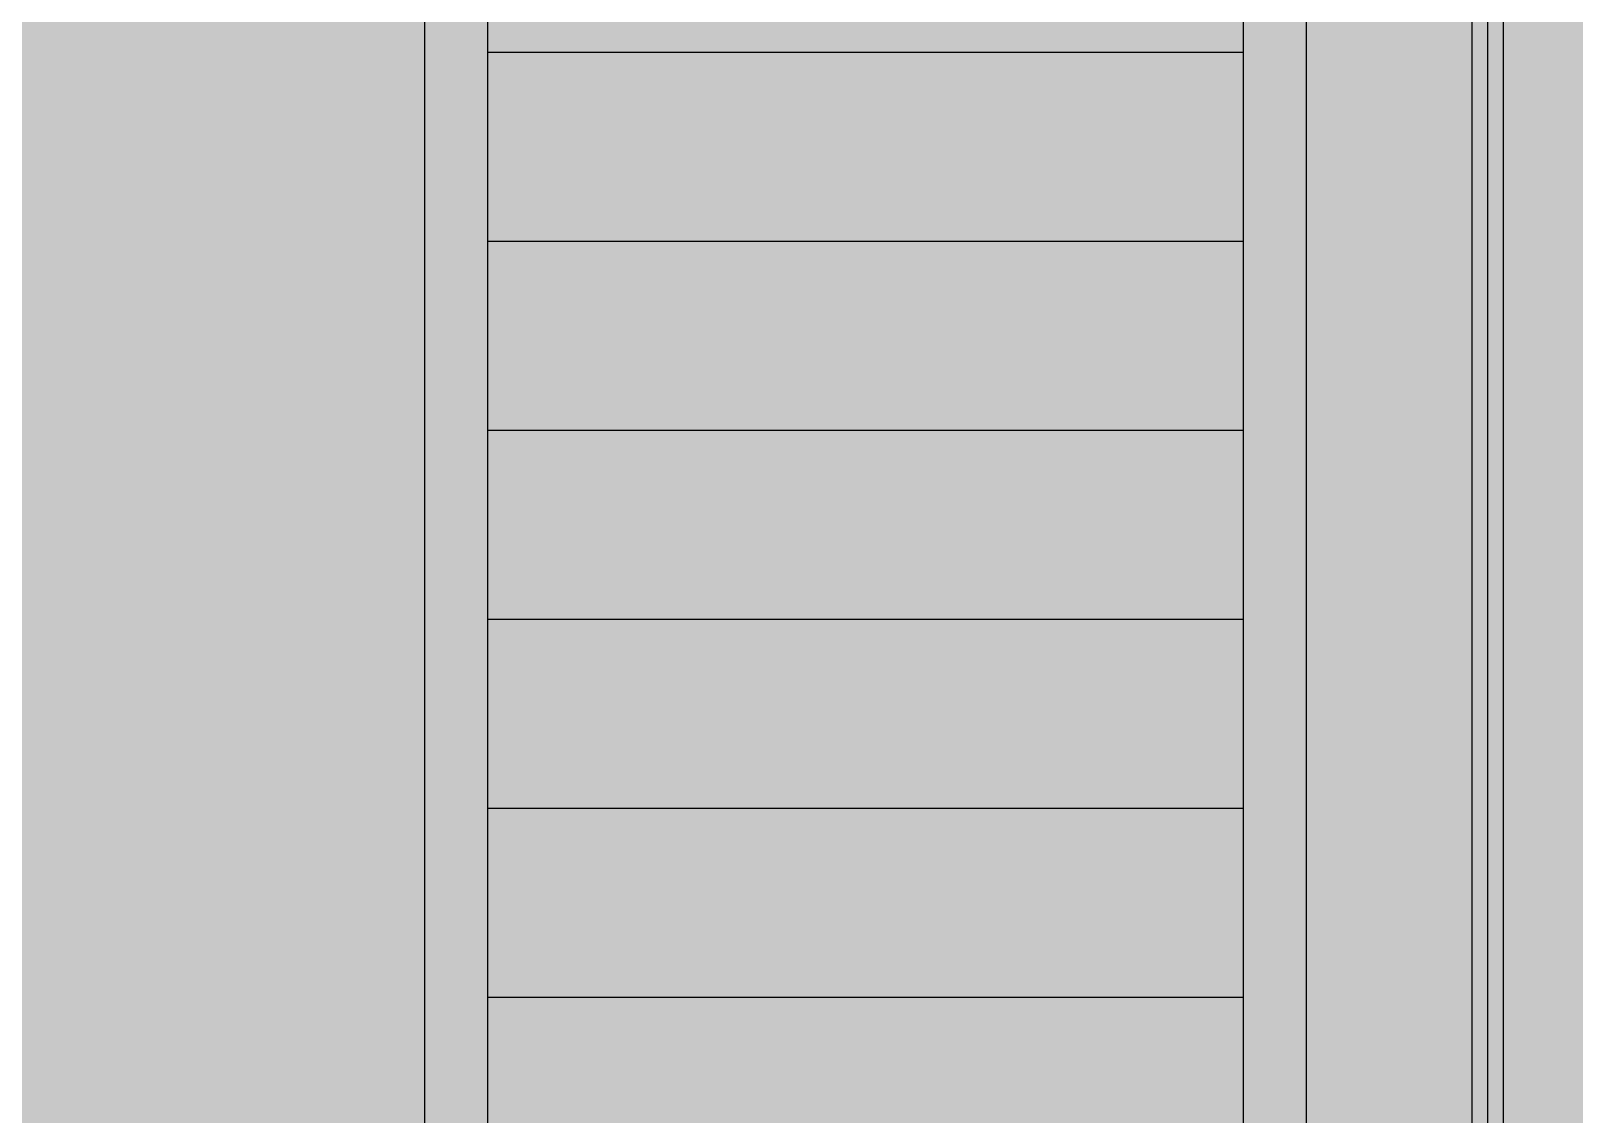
# Model space of a CAD drawing. Header units: millimetres. Extents: x -27408 to 60590, y 623 to 42257.
# Drawn here: x 59524.8 to 59620.7, y 17583 to 17650.3 of the extents above; entities that cross this region are included whole.
import ezdxf

# ---------------------------------------------------------------- set-up
doc = ezdxf.new("R2010")
doc.units = ezdxf.units.MM
doc.header["$LTSCALE"] = 100
doc.header["$MEASUREMENT"] = 0
doc.layers.get('0').update_dxf_attribs({"linetype": 'CONTINUOUS'})
for name, color, linetype in [('254', 254, 'CONTINUOUS'), ('ELE9', 9, 'CONTINUOUS'), ('Slope', 252, 'CONTINUOUS'), ('STAIR', 4, 'CONTINUOUS'), ('STEEL', 5, 'CONTINUOUS')]:
    doc.layers.add(name, color=color, linetype=linetype)

# ---------------------------------------------------------------- blocks, each defined once
blk = doc.blocks.new('A$C2EBE1E08')
at = {"layer": 'Slope', "ltscale": 0.2}
for p, q in [((200, 7200), (2600, 7200)), ((200, 6600), (2600, 6600)), ((200, 6000), (2600, 6000)), ((200, 5400), (2600, 5400)), ((200, 4800), (2600, 4800)), ((200, 4200), (2600, 4200))]:
    blk.add_line(p, q, dxfattribs=at)
at = {"layer": 'STAIR', "ltscale": 0.2}
blk.add_line((2600, 0), (2600, 9000), dxfattribs=at)
for points in [[(0, 9000), (0, 0), (2800, 0), (2800, 9000)], [(200, 9000), (200, 0)]]:
    blk.add_lwpolyline(points, dxfattribs=at)
blk = doc.blocks.new('dklfmgkdjgkglhffgh')
at = {"layer": 'STAIR', "ltscale": 5}
blk.add_lwpolyline([(36560432.6, 40471.3), (36560432.6, 48046.3)], dxfattribs=at)
at = {"layer": 'STEEL', "ltscale": 5}
for points in [[(36560332.6, 40471.3), (36560332.6, 48046.3)], [(36560382.6, 40471.3), (36560382.6, 48046.3)]]:
    blk.add_lwpolyline(points, dxfattribs=at)
blk = doc.blocks.new('B2FF')
at = {"layer": 'ELE9', "color": 253, "rotation": 180}
blk.add_blockref('dklfmgkdjgkglhffgh', (73893382.3, 605542.7), dxfattribs=at)
at = {"layer": 'ELE9', "color": 253, "ltscale": 1000}
blk.add_blockref('A$C2EBE1E08', (37329624.7, 555871.3), dxfattribs=at)

msp = doc.modelspace()

# ---------------------------------------------------------------- hatches: boundary and pattern name
at = {"layer": '254', "ltscale": 10000}
h = msp.add_hatch(color=256, dxfattribs=at)
h.dxf.hatch_style = 1
edge = h.paths.add_edge_path()
edge.add_arc((59528.837, 17426.068), 50, 180, 270)
edge.add_line((59528.837, 17376.068), (59657.512, 17376.068))
edge.add_arc((59657.512, 17426.068), 50, 270, 360)
edge.add_line((59707.512, 17426.068), (59707.512, 17739.861))
edge.add_arc((59657.512, 17739.861), 50, 0, 90)
edge.add_line((59657.512, 17789.861), (59528.837, 17789.861))
edge.add_arc((59528.837, 17739.861), 50, 90, 180)
edge.add_line((59478.837, 17739.861), (59478.837, 17426.068))

# ---------------------------------------------------------------- next in the draw order: block references
at = {"xscale": 0.01956471256889679, "yscale": 0.01956471256889679, "zscale": 0.01956471256889679}
msp.add_blockref('B2FF', (-670794.073, 6632.608), dxfattribs=at)

doc.saveas('drawing.dxf')
